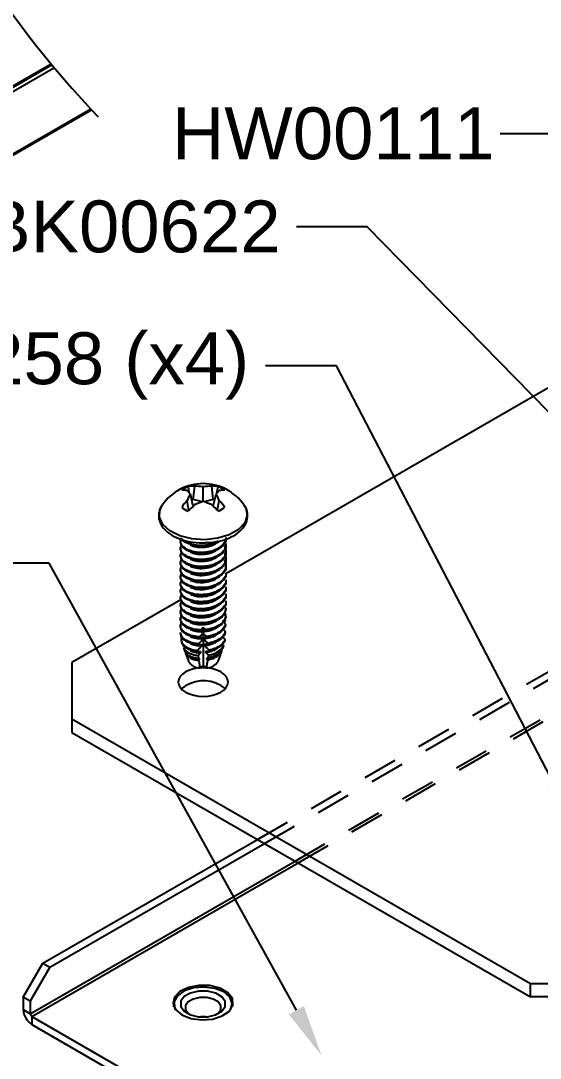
# Model space of a CAD drawing. Extents: x 0 to 16.5, y -14 to 0.
# Drawn here: x 11.058 to 12.939, y -8.873 to -5.111 of the extents above; entities that cross this region are included whole.
import ezdxf
from ezdxf import colors
from ezdxf.entities.mleader import LeaderData, LeaderLine
from ezdxf.math import Vec2, Vec3

# ---------------------------------------------------------------- set-up
doc = ezdxf.new("R2010")
doc.units = 0
doc.header["$LTSCALE"] = 0.5
doc.header["$MEASUREMENT"] = 0
doc.linetypes.add('HIDDEN', pattern=[0.375, 0.25, -0.125])
for name, color, linetype in [('Dimension', 10, 'CONTINUOUS'), ('FAB DWG', 221, 'CONTINUOUS'), ('Hardware', 242, 'CONTINUOUS'), ('Housing', 150, 'CONTINUOUS'), ('Mounting', 4, 'CONTINUOUS')]:
    doc.layers.add(name, color=color, linetype=linetype)
doc.styles.get("Standard").update_dxf_attribs({"font": 'arial.ttf'})

msp = doc.modelspace()

# ---------------------------------------------------------------- linework, layer by layer
at = {"layer": 'Dimension', "transparency": 16777216}
msp.add_open_spline([(8.7175, -0.1878), (10.8881, -1.6643), (10.7359, -2.8182), (10.5837, -3.9721), (10.6635, -4.3242), (10.6865, -4.4255), (10.7199, -4.527), (10.7635, -4.6285), (10.8821, -4.9048), (11.0757, -5.1816), (11.3375, -5.4589)], degree=3, knots=[0, 0, 0, 0, 1, 1.437478, 1.437478, 1.437478, 1.563474, 1.563474, 1.563474, 1.90636, 1.90636, 1.90636, 1.90636], dxfattribs=at)
msp.add_open_spline([(10.6278, -12.9417), (11.3923, -11.2562), (10.1305, -9.9022), (8.8686, -8.5482), (9.6332, -6.8626)], degree=3, dxfattribs=at)
at = {"layer": 'Hardware', "linetype": 'Continuous', "lineweight": 25, "transparency": 16777216}
for p, q in [((11.6823, -6.8473), (11.6876, -6.7991)), ((11.7184, -6.8544), (11.7184, -6.8007)), ((11.7546, -6.8473), (11.7493, -6.7991)), ((11.7683, -6.8239), (11.7726, -6.7996)), ((11.6821, -6.8713), (11.6719, -6.8275)), ((11.6823, -6.8473), (11.6756, -6.8434)), ((11.7613, -6.8434), (11.7546, -6.8473)), ((11.7547, -6.8713), (11.765, -6.8275)), ((11.5649, -6.8759), (11.5707, -6.8662)), ((11.6666, -6.887), (11.6603, -6.8505)), ((11.7157, -6.8553), (11.6823, -6.8473)), ((11.7546, -6.8473), (11.7212, -6.8553)), ((11.7703, -6.887), (11.7765, -6.8505)), ((11.6605, -7.0026), (11.6492, -6.9939)), ((11.6364, -6.9978), (11.6364, -7.001)), ((11.6364, -7.0234), (11.6364, -7.0265)), ((11.7341, -7.0105), (11.7443, -7.0122)), ((11.8004, -7.0138), (11.8004, -7.0106)), ((11.6364, -7.0489), (11.6364, -7.0521)), ((11.8004, -7.0393), (11.8004, -7.0361)), ((11.8004, -7.0648), (11.8004, -7.0616)), ((11.6364, -7.0744), (11.6364, -7.0776)), ((11.6364, -7.0999), (11.6364, -7.1031)), ((11.8004, -7.0903), (11.8004, -7.0871)), ((11.6364, -7.1254), (11.6364, -7.1286)), ((11.8004, -7.1159), (11.8004, -7.1127)), ((11.8004, -7.1414), (11.8004, -7.1382)), ((11.6364, -7.1509), (11.6364, -7.1541)), ((11.6364, -7.1765), (11.6364, -7.1796)), ((11.8004, -7.1669), (11.8004, -7.1637)), ((11.6364, -7.202), (11.6364, -7.2052)), ((11.8004, -7.1924), (11.8004, -7.1892)), ((11.8004, -7.2179), (11.8004, -7.2147)), ((11.6364, -7.2275), (11.6364, -7.2307)), ((11.6364, -7.253), (11.6364, -7.2562)), ((11.8004, -7.2394), (11.7991, -7.2396)), ((11.7991, -7.2396), (11.8004, -7.2412)), ((11.7999, -7.2426), (11.8004, -7.2421)), ((11.6364, -7.2785), (11.6364, -7.2817)), ((11.715, -7.2972), (11.7184, -7.2967)), ((11.7184, -7.2912), (11.7157, -7.294)), ((11.7212, -7.2937), (11.7184, -7.2912)), ((11.7184, -7.2912), (11.7184, -7.2967)), ((11.7184, -7.2967), (11.7218, -7.2969)), ((11.7977, -7.267), (11.8001, -7.2645)), ((11.6364, -7.304), (11.6364, -7.3072)), ((11.7184, -7.3116), (11.7184, -7.3215)), ((11.7184, -7.3319), (11.7184, -7.3464)), ((11.6401, -7.3626), (11.6421, -7.3684)), ((11.7184, -7.3505), (11.7184, -7.4504)), ((11.7976, -7.3588), (11.789, -7.3717)), ((11.6475, -7.3836), (11.6525, -7.3978)), ((11.6547, -7.4038), (11.665, -7.4331)), ((11.6972, -7.3948), (11.6977, -7.3984)), ((11.7359, -7.4211), (11.7373, -7.4111)), ((11.7394, -7.3964), (11.7399, -7.3933)), ((11.7399, -7.3933), (11.7399, -7.3933)), ((11.7844, -7.3974), (11.7715, -7.4339)), ((11.7829, -7.3955), (11.7844, -7.3974)), ((11.7916, -7.377), (11.788, -7.3872)), ((11.6593, -7.412), (11.6721, -7.4218)), ((11.6724, -7.4215), (11.6593, -7.412)), ((11.6721, -7.4218), (11.6724, -7.4215)), ((11.6998, -7.4125), (11.7013, -7.4231)), ((11.7013, -7.4231), (11.7044, -7.4229)), ((11.7033, -7.4292), (11.7023, -7.4303)), ((11.7023, -7.4303), (11.7062, -7.4575)), ((11.7307, -7.4575), (11.7348, -7.4289)), ((11.7322, -7.4212), (11.7359, -7.4211)), ((11.7348, -7.4289), (11.7333, -7.4274)), ((11.7062, -7.4575), (11.7184, -7.4504)), ((11.7184, -7.4504), (11.7307, -7.4575))]:
    msp.add_line(p, q, dxfattribs=at)
at = {"layer": 'Hardware', "linetype": 'Continuous', "lineweight": 25, "transparency": 16777216, "flags": 128}
for points in [[(11.8662, -6.8662), (11.8725, -6.877), (11.8778, -6.9043), (11.869, -6.9312), (11.8468, -6.9555), (11.8131, -6.9749), (11.7711, -6.9877), (11.7244, -6.9928), (11.6772, -6.9897), (11.6336, -6.9788), (11.5976, -6.9609), (11.5723, -6.9376), (11.56, -6.9111), (11.5617, -6.8837), (11.5649, -6.8759)], [(11.6535, -7.3986), (11.6552, -7.4051), (11.6593, -7.412)]]:
    msp.add_lwpolyline(points, dxfattribs=at)
at = {"layer": 'Hardware', "linetype": 'Continuous', "lineweight": 25, "transparency": 16777216}
for centre, radius, start, end in [((11.7184, -6.97), 0.1806, 35.088, 144.912), ((11.6964, -6.8826), 0.089, 111.1734, 128.8212), ((11.6776, -6.8874), 0.0889, 83.5452, 98.6296), ((11.6948, -6.9658), 0.1668, 81.8505, 92.4696), ((11.7421, -6.9658), 0.1668, 87.5304, 98.1495), ((11.7593, -6.8874), 0.0889, 81.3704, 96.4548), ((11.7404, -6.8826), 0.089, 51.1788, 68.8266), ((11.6441, -6.8904), 0.0773, 77.8855, 92.5937), ((11.5812, -6.8989), 0.1155, 38.183, 46.6966), ((11.8429, -6.9281), 0.1984, 149.535, 156.9599), ((11.8557, -6.8989), 0.1155, 133.3034, 141.817), ((11.5939, -6.9281), 0.1984, 23.0401, 30.465), ((11.7928, -6.8904), 0.0773, 87.4063, 102.1145), ((11.8314, -7.0041), 0.2299, 138.0627, 146.0598), ((11.6964, -6.8064), 0.089, 231.1788, 248.8266), ((11.9256, -7.1288), 0.3544, 132.191, 137.5116), ((11.7986, -7.1096), 0.2675, 107.4467, 114.5241), ((11.6382, -7.1096), 0.2675, 65.4759, 72.5533), ((11.5113, -7.1288), 0.3544, 42.4884, 47.809), ((11.7404, -6.8064), 0.089, 291.1734, 308.8212), ((11.6055, -7.0041), 0.2299, 33.9402, 41.9373), ((11.7294, -7.3028), 0.0911, 276.5834, 310.8704), ((11.7063, -7.4103), 0.0472, 208.9276, 269.8493), ((11.7293, -7.4079), 0.0495, 271.5526, 328.442)]:
    msp.add_arc(centre, radius, start, end, dxfattribs=at)
for major_axis, ratio, start_param, end_param in [((0.0623, 0.5129), 0.103906, 5.550319, 5.558335), ((0.0551, 0.5797), 0.104683, 5.424047, 5.432229), ((0.0623, 0.5129), 0.103906, 0.897187, 0.905246), ((-0.0623, 0.5129), 0.103906, 5.378789, 5.38669), ((0.0623, 0.5129), 0.103906, 5.42916, 5.436395), ((0.0623, 0.5129), 0.103906, 5.488209, 5.495791), ((0.0551, 0.5797), 0.104683, 5.360736, 5.368458), ((0.0623, 0.5129), 0.103906, 0.960083, 0.96771), ((-0.0623, 0.5129), 0.103906, 5.317478, 5.324971), ((0.0551, 0.5797), 0.104683, 5.243173, 5.250235), ((0.0551, 0.5797), 0.104683, 5.300658, 5.308015), ((0.0623, 0.5129), 0.103906, 1.077103, 1.084107), ((0.0623, 0.5129), 0.103906, 1.019851, 1.027134), ((0.0495, 0.4071), 0.103906, 0.931604, 0.951243), ((0.0495, 0.4071), 0.103906, 0.863326, 0.870497), ((-0.0495, 0.4071), 0.103906, 5.412877, 5.419859), ((-0.0495, 0.4071), 0.103906, 5.334093, 5.35328), ((-0.0623, 0.5129), 0.103906, 5.25905, 5.266216), ((-0.0623, 0.5129), 0.103906, 5.202957, 5.209856), ((0.0551, 0.5797), 0.104683, 5.187803, 5.194622), ((0.0495, 0.4071), 0.103906, 1.008321, 1.0268), ((-0.0495, 0.4071), 0.103906, 5.26015, 5.278251), ((0.0495, 0.4071), 0.103906, 1.080833, 1.098422), ((-0.0495, 0.4071), 0.103906, 5.189906, 5.207169)]:
    msp.add_ellipse((11.7184, -7.619), major_axis=major_axis, ratio=ratio, start_param=start_param, end_param=end_param, dxfattribs=at)
for points, knots in [([(11.6686, -6.8239), (11.6683, -6.8225), (11.6669, -6.8144), (11.6655, -6.8063), (11.6643, -6.7996)], [0, 0, 0, 0, 0.169729, 1, 1, 1, 1]), ([(11.5654, -6.8773), (11.5626, -6.8832), (11.5555, -6.898), (11.5581, -6.9238), (11.5719, -6.95), (11.5963, -6.9723), (11.63, -6.99), (11.6709, -7.0009), (11.7052, -7.0054), (11.7242, -7.0037), (11.7284, -7.0033)], [0, 0, 0, 0, 0.093745, 0.235235, 0.37313, 0.514045, 0.660746, 0.809291, 0.957571, 1, 1, 1, 1]), ([(11.7284, -7.0033), (11.7391, -7.0029), (11.7648, -7.0017), (11.8025, -6.9914), (11.8382, -6.9742), (11.8637, -6.9516), (11.8788, -6.9249), (11.8802, -6.8967), (11.8753, -6.8772), (11.8683, -6.8694), (11.8682, -6.8693)], [0, 0, 0, 0, 0.108513, 0.260972, 0.414412, 0.569308, 0.70776, 0.855419, 0.997326, 1, 1, 1, 1]), ([(11.6605, -7.0281), (11.6539, -7.0238), (11.6405, -7.015), (11.6341, -6.9993), (11.6389, -6.9898), (11.6408, -6.986)], [0, 0, 0, 0, 0.365779, 0.741182, 1, 1, 1, 1]), ([(11.6605, -7.0058), (11.6526, -7.0016), (11.6448, -6.9975), (11.6428, -6.9921), (11.6428, -6.9921)], [0, 0, 0, 0, 0.9988749, 1, 1, 1, 1]), ([(11.8004, -6.9851), (11.8004, -6.9852), (11.8025, -6.9917), (11.7952, -7.0052), (11.7782, -7.0226), (11.7505, -7.0348), (11.7185, -7.0398), (11.6859, -7.0382), (11.6688, -7.0314), (11.6605, -7.0281)], [0, 0, 0, 0, 0.001912, 0.16499, 0.333323, 0.501657, 0.664735, 0.834544, 1, 1, 1, 1]), ([(11.8004, -6.9883), (11.8004, -6.9883), (11.8025, -6.9949), (11.7952, -7.0084), (11.7782, -7.0258), (11.7505, -7.038), (11.7185, -7.043), (11.6859, -7.0414), (11.6688, -7.0346), (11.6605, -7.0313)], [0, 0, 0, 0, 0.001912, 0.16499, 0.333323, 0.501657, 0.664735, 0.834544, 1, 1, 1, 1]), ([(11.7946, -6.9922), (11.7974, -6.9984), (11.803, -7.011), (11.796, -7.0307), (11.778, -7.0481), (11.7506, -7.0603), (11.7185, -7.0654), (11.6859, -7.0637), (11.6689, -7.0569), (11.6605, -7.0536)], [0, 0, 0, 0, 0.135905, 0.27709, 0.422824, 0.568559, 0.709744, 0.856757, 1, 1, 1, 1]), ([(11.6605, -7.0536), (11.6539, -7.0493), (11.6405, -7.0405), (11.6341, -7.0248), (11.6389, -7.0154), (11.6408, -7.0115)], [0, 0, 0, 0, 0.3657785, 0.7411822, 1, 1, 1, 1]), ([(11.6605, -7.0313), (11.6536, -7.0269), (11.6398, -7.0182), (11.6376, -7.0068), (11.6365, -7.001)], [0, 0, 0, 0, 0.4963371, 1, 1, 1, 1]), ([(11.6605, -7.0568), (11.6536, -7.0525), (11.6398, -7.0437), (11.6376, -7.0323), (11.6365, -7.0265)], [0, 0, 0, 0, 0.496337, 1, 1, 1, 1]), ([(11.773, -6.9977), (11.7655, -7.0016), (11.7497, -7.0098), (11.7184, -7.0142), (11.6859, -7.0127), (11.6689, -7.0059), (11.6605, -7.0026)], [0, 0, 0, 0, 0.2278321, 0.4805168, 0.7436315, 1, 1, 1, 1]), ([(11.7764, -6.9994), (11.7679, -7.0039), (11.751, -7.0127), (11.7184, -7.0174), (11.6859, -7.0159), (11.6689, -7.0091), (11.6605, -7.0058)], [0, 0, 0, 0, 0.252496, 0.49711, 0.75182, 1, 1, 1, 1]), ([(11.8004, -7.0138), (11.8004, -7.0139), (11.8025, -7.0204), (11.7952, -7.0339), (11.7782, -7.0513), (11.7505, -7.0635), (11.7185, -7.0685), (11.6859, -7.0669), (11.6688, -7.0601), (11.6605, -7.0568)], [0, 0, 0, 0, 0.001912, 0.16499, 0.333323, 0.501657, 0.664735, 0.834544, 1, 1, 1, 1]), ([(11.7936, -7.0157), (11.7938, -7.0159), (11.8, -7.0218), (11.8018, -7.0364), (11.7964, -7.0561), (11.7779, -7.0736), (11.7506, -7.0858), (11.7185, -7.0909), (11.6859, -7.0892), (11.6689, -7.0825), (11.6605, -7.0791)], [0, 0, 0, 0, 0.003884, 0.148717, 0.287809, 0.431382, 0.574956, 0.714048, 0.858881, 1, 1, 1, 1]), ([(11.7684, -7.0029), (11.7672, -7.0043), (11.7614, -7.0104), (11.7436, -7.0174), (11.7186, -7.0219), (11.6926, -7.0209), (11.6791, -7.0157), (11.6724, -7.0132)], [0, 0, 0, 0, 0.065563, 0.301515, 0.530069, 0.768099, 1, 1, 1, 1]), ([(11.7684, -7.0285), (11.7672, -7.0298), (11.7614, -7.0359), (11.7436, -7.0429), (11.7186, -7.0474), (11.6926, -7.0464), (11.6791, -7.0413), (11.6724, -7.0387)], [0, 0, 0, 0, 0.065563, 0.301515, 0.530069, 0.768099, 1, 1, 1, 1]), ([(11.6605, -7.0791), (11.6539, -7.0748), (11.6405, -7.066), (11.6341, -7.0503), (11.6389, -7.0409), (11.6408, -7.037)], [0, 0, 0, 0, 0.3657785, 0.7411822, 1, 1, 1, 1]), ([(11.6605, -7.1046), (11.6539, -7.1003), (11.6405, -7.0915), (11.6341, -7.0758), (11.6389, -7.0664), (11.6408, -7.0625)], [0, 0, 0, 0, 0.365779, 0.741182, 1, 1, 1, 1]), ([(11.6605, -7.0823), (11.6536, -7.078), (11.6398, -7.0692), (11.6376, -7.0578), (11.6365, -7.052)], [0, 0, 0, 0, 0.4963371, 1, 1, 1, 1]), ([(11.8004, -7.0393), (11.8004, -7.0394), (11.8025, -7.0459), (11.7952, -7.0594), (11.7782, -7.0768), (11.7505, -7.089), (11.7185, -7.0941), (11.6859, -7.0924), (11.6688, -7.0856), (11.6605, -7.0823)], [0, 0, 0, 0, 0.001912, 0.16499, 0.333323, 0.501657, 0.664735, 0.834544, 1, 1, 1, 1]), ([(11.7936, -7.0413), (11.7938, -7.0414), (11.8, -7.0473), (11.8018, -7.0619), (11.7964, -7.0816), (11.7779, -7.0992), (11.7506, -7.1113), (11.7185, -7.1164), (11.6859, -7.1148), (11.6689, -7.108), (11.6605, -7.1046)], [0, 0, 0, 0, 0.003884, 0.148717, 0.287809, 0.431382, 0.574956, 0.714048, 0.858881, 1, 1, 1, 1]), ([(11.8004, -7.0648), (11.8004, -7.0649), (11.8025, -7.0714), (11.7952, -7.085), (11.7782, -7.1023), (11.7505, -7.1145), (11.7185, -7.1196), (11.6859, -7.1179), (11.6688, -7.1112), (11.6605, -7.1078)], [0, 0, 0, 0, 0.0019117, 0.1649899, 0.3333232, 0.5016566, 0.6647348, 0.8345443, 1, 1, 1, 1]), ([(11.7936, -7.0668), (11.7938, -7.0669), (11.8, -7.0728), (11.8018, -7.0874), (11.7964, -7.1071), (11.7779, -7.1247), (11.7506, -7.1368), (11.7185, -7.1419), (11.6859, -7.1403), (11.6689, -7.1335), (11.6605, -7.1301)], [0, 0, 0, 0, 0.0038841, 0.1487169, 0.2878086, 0.4313823, 0.5749561, 0.7140477, 0.8588806, 1, 1, 1, 1]), ([(11.7684, -7.054), (11.7672, -7.0553), (11.7614, -7.0614), (11.7436, -7.0684), (11.7186, -7.0729), (11.6926, -7.0719), (11.6791, -7.0668), (11.6724, -7.0642)], [0, 0, 0, 0, 0.065563, 0.301515, 0.530069, 0.768099, 1, 1, 1, 1]), ([(11.6605, -7.1301), (11.6539, -7.1258), (11.6405, -7.1171), (11.6341, -7.1014), (11.6389, -7.0919), (11.6408, -7.088)], [0, 0, 0, 0, 0.365779, 0.741182, 1, 1, 1, 1]), ([(11.6605, -7.1078), (11.6536, -7.1035), (11.6398, -7.0947), (11.6376, -7.0833), (11.6365, -7.0776)], [0, 0, 0, 0, 0.496337, 1, 1, 1, 1]), ([(11.6605, -7.1333), (11.6536, -7.129), (11.6398, -7.1203), (11.6376, -7.1088), (11.6365, -7.1031)], [0, 0, 0, 0, 0.496337, 1, 1, 1, 1]), ([(11.8004, -7.0903), (11.8004, -7.0904), (11.8025, -7.0969), (11.7952, -7.1105), (11.7782, -7.1278), (11.7505, -7.14), (11.7185, -7.1451), (11.6859, -7.1435), (11.6688, -7.1367), (11.6605, -7.1333)], [0, 0, 0, 0, 0.001912, 0.16499, 0.333323, 0.501657, 0.664735, 0.834544, 1, 1, 1, 1]), ([(11.7684, -7.0795), (11.7672, -7.0808), (11.7614, -7.0869), (11.7436, -7.0939), (11.7186, -7.0985), (11.6926, -7.0975), (11.6791, -7.0923), (11.6724, -7.0898)], [0, 0, 0, 0, 0.065563, 0.301515, 0.530069, 0.768099, 1, 1, 1, 1]), ([(11.7684, -7.105), (11.7672, -7.1063), (11.7614, -7.1124), (11.7436, -7.1195), (11.7186, -7.124), (11.6926, -7.123), (11.6791, -7.1178), (11.6724, -7.1153)], [0, 0, 0, 0, 0.065563, 0.301515, 0.530069, 0.768099, 1, 1, 1, 1]), ([(11.6605, -7.1557), (11.6539, -7.1513), (11.6405, -7.1426), (11.6341, -7.1269), (11.6389, -7.1174), (11.6408, -7.1136)], [0, 0, 0, 0, 0.365779, 0.741182, 1, 1, 1, 1]), ([(11.6605, -7.1812), (11.6539, -7.1769), (11.6405, -7.1681), (11.6341, -7.1524), (11.6389, -7.1429), (11.6408, -7.1391)], [0, 0, 0, 0, 0.365779, 0.741182, 1, 1, 1, 1]), ([(11.6605, -7.1589), (11.6536, -7.1545), (11.6398, -7.1458), (11.6376, -7.1344), (11.6365, -7.1286)], [0, 0, 0, 0, 0.496337, 1, 1, 1, 1]), ([(11.8004, -7.1127), (11.8004, -7.1127), (11.8025, -7.1193), (11.7952, -7.1328), (11.7782, -7.1502), (11.7505, -7.1624), (11.7185, -7.1674), (11.6859, -7.1658), (11.6688, -7.159), (11.6605, -7.1557)], [0, 0, 0, 0, 0.001912, 0.16499, 0.333323, 0.501657, 0.664735, 0.834544, 1, 1, 1, 1]), ([(11.8004, -7.1159), (11.8004, -7.1159), (11.8025, -7.1225), (11.7952, -7.136), (11.7782, -7.1533), (11.7505, -7.1655), (11.7185, -7.1706), (11.6859, -7.169), (11.6688, -7.1622), (11.6605, -7.1589)], [0, 0, 0, 0, 0.001912, 0.16499, 0.333323, 0.501657, 0.664735, 0.834544, 1, 1, 1, 1]), ([(11.8004, -7.1382), (11.8004, -7.1383), (11.8025, -7.1448), (11.7952, -7.1583), (11.7782, -7.1757), (11.7505, -7.1879), (11.7185, -7.1929), (11.6859, -7.1913), (11.6688, -7.1845), (11.6605, -7.1812)], [0, 0, 0, 0, 0.001912, 0.16499, 0.333323, 0.501657, 0.664735, 0.834544, 1, 1, 1, 1]), ([(11.8004, -7.1414), (11.8004, -7.1415), (11.8025, -7.148), (11.7952, -7.1615), (11.7782, -7.1789), (11.7505, -7.1911), (11.7185, -7.1961), (11.6859, -7.1945), (11.6688, -7.1877), (11.6605, -7.1844)], [0, 0, 0, 0, 0.001912, 0.16499, 0.333323, 0.501657, 0.664735, 0.834544, 1, 1, 1, 1]), ([(11.7684, -7.1305), (11.7672, -7.1319), (11.7614, -7.138), (11.7436, -7.145), (11.7186, -7.1495), (11.6926, -7.1485), (11.6791, -7.1433), (11.6724, -7.1408)], [0, 0, 0, 0, 0.065563, 0.301515, 0.530069, 0.768099, 1, 1, 1, 1]), ([(11.6605, -7.2067), (11.6539, -7.2024), (11.6405, -7.1936), (11.6341, -7.1779), (11.6389, -7.1685), (11.6408, -7.1646)], [0, 0, 0, 0, 0.365779, 0.741182, 1, 1, 1, 1]), ([(11.6605, -7.1844), (11.6536, -7.18), (11.6398, -7.1713), (11.6376, -7.1599), (11.6365, -7.1541)], [0, 0, 0, 0, 0.496337, 1, 1, 1, 1]), ([(11.6605, -7.2099), (11.6536, -7.2056), (11.6398, -7.1968), (11.6376, -7.1854), (11.6365, -7.1796)], [0, 0, 0, 0, 0.4963371, 1, 1, 1, 1]), ([(11.8004, -7.1637), (11.8004, -7.1638), (11.8025, -7.1703), (11.7952, -7.1838), (11.7782, -7.2012), (11.7505, -7.2134), (11.7185, -7.2185), (11.6859, -7.2168), (11.6688, -7.21), (11.6605, -7.2067)], [0, 0, 0, 0, 0.001912, 0.16499, 0.333323, 0.501657, 0.664735, 0.834544, 1, 1, 1, 1]), ([(11.8004, -7.1669), (11.8004, -7.167), (11.8025, -7.1735), (11.7952, -7.187), (11.7782, -7.2044), (11.7505, -7.2166), (11.7185, -7.2216), (11.6859, -7.22), (11.6688, -7.2132), (11.6605, -7.2099)], [0, 0, 0, 0, 0.001912, 0.16499, 0.333323, 0.501657, 0.664735, 0.834544, 1, 1, 1, 1]), ([(11.7684, -7.156), (11.7672, -7.1574), (11.7614, -7.1635), (11.7436, -7.1705), (11.7186, -7.175), (11.6926, -7.174), (11.6791, -7.1688), (11.6724, -7.1663)], [0, 0, 0, 0, 0.065563, 0.301515, 0.530069, 0.768099, 1, 1, 1, 1]), ([(11.7684, -7.1816), (11.7672, -7.1829), (11.7614, -7.189), (11.7436, -7.196), (11.7186, -7.2005), (11.6926, -7.1995), (11.6791, -7.1944), (11.6724, -7.1918)], [0, 0, 0, 0, 0.0655629, 0.3015148, 0.5300688, 0.7680994, 1, 1, 1, 1]), ([(11.6605, -7.2322), (11.6539, -7.2279), (11.6405, -7.2191), (11.6341, -7.2034), (11.6389, -7.194), (11.6408, -7.1901)], [0, 0, 0, 0, 0.365779, 0.741182, 1, 1, 1, 1]), ([(11.6605, -7.2577), (11.6539, -7.2534), (11.6405, -7.2446), (11.6341, -7.2289), (11.6389, -7.2195), (11.6408, -7.2156)], [0, 0, 0, 0, 0.365779, 0.741182, 1, 1, 1, 1]), ([(11.6605, -7.2354), (11.6536, -7.2311), (11.6398, -7.2223), (11.6376, -7.2109), (11.6365, -7.2052)], [0, 0, 0, 0, 0.496337, 1, 1, 1, 1]), ([(11.8004, -7.1892), (11.8004, -7.1893), (11.8025, -7.1958), (11.7952, -7.2093), (11.7782, -7.2267), (11.7505, -7.2389), (11.7185, -7.244), (11.6859, -7.2423), (11.6688, -7.2356), (11.6605, -7.2322)], [0, 0, 0, 0, 0.001912, 0.16499, 0.333323, 0.501657, 0.664735, 0.834544, 1, 1, 1, 1]), ([(11.8004, -7.1924), (11.8004, -7.1925), (11.8025, -7.199), (11.7952, -7.2125), (11.7782, -7.2299), (11.7505, -7.2421), (11.7185, -7.2472), (11.6859, -7.2455), (11.6688, -7.2387), (11.6605, -7.2354)], [0, 0, 0, 0, 0.001912, 0.16499, 0.333323, 0.501657, 0.664735, 0.834544, 1, 1, 1, 1]), ([(11.8004, -7.2147), (11.8004, -7.2148), (11.8025, -7.2213), (11.7952, -7.2349), (11.7782, -7.2522), (11.7505, -7.2644), (11.7185, -7.2695), (11.6859, -7.2679), (11.6688, -7.2611), (11.6605, -7.2577)], [0, 0, 0, 0, 0.001912, 0.16499, 0.333323, 0.501657, 0.664735, 0.834544, 1, 1, 1, 1]), ([(11.8004, -7.2179), (11.8004, -7.218), (11.8025, -7.2245), (11.7952, -7.2381), (11.7782, -7.2554), (11.7505, -7.2676), (11.7185, -7.2727), (11.6859, -7.271), (11.6688, -7.2643), (11.6605, -7.2609)], [0, 0, 0, 0, 0.001912, 0.16499, 0.333323, 0.501657, 0.664735, 0.834544, 1, 1, 1, 1]), ([(11.7684, -7.2071), (11.7672, -7.2084), (11.7614, -7.2145), (11.7436, -7.2215), (11.7186, -7.226), (11.6926, -7.225), (11.6791, -7.2199), (11.6724, -7.2173)], [0, 0, 0, 0, 0.065563, 0.301515, 0.530069, 0.768099, 1, 1, 1, 1]), ([(11.6605, -7.2832), (11.6539, -7.2789), (11.6405, -7.2702), (11.6341, -7.2545), (11.6389, -7.245), (11.6408, -7.2412)], [0, 0, 0, 0, 0.365779, 0.741182, 1, 1, 1, 1]), ([(11.6605, -7.2609), (11.6536, -7.2566), (11.6398, -7.2478), (11.6376, -7.2364), (11.6365, -7.2307)], [0, 0, 0, 0, 0.496337, 1, 1, 1, 1]), ([(11.6605, -7.2864), (11.6536, -7.2821), (11.6398, -7.2734), (11.6376, -7.2619), (11.6365, -7.2562)], [0, 0, 0, 0, 0.496337, 1, 1, 1, 1]), ([(11.7684, -7.2326), (11.7672, -7.2339), (11.7614, -7.24), (11.7436, -7.247), (11.7186, -7.2516), (11.6926, -7.2506), (11.6791, -7.2454), (11.6724, -7.2429)], [0, 0, 0, 0, 0.0655629, 0.3015148, 0.5300688, 0.7680994, 1, 1, 1, 1]), ([(11.7684, -7.2581), (11.7672, -7.2594), (11.7614, -7.2655), (11.7436, -7.2726), (11.7186, -7.2771), (11.6926, -7.2761), (11.6791, -7.2709), (11.6724, -7.2684)], [0, 0, 0, 0, 0.0655629, 0.3015148, 0.5300688, 0.7680994, 1, 1, 1, 1]), ([(11.8004, -7.2412), (11.7991, -7.2476), (11.7964, -7.2607), (11.7779, -7.2775), (11.7517, -7.2898), (11.7312, -7.2924), (11.7212, -7.2937)], [0, 0, 0, 0, 0.248345, 0.505013, 0.756755, 1, 1, 1, 1]), ([(11.8004, -7.2448), (11.799, -7.2511), (11.7962, -7.264), (11.7778, -7.2807), (11.752, -7.2929), (11.7318, -7.2956), (11.7218, -7.2969)], [0, 0, 0, 0, 0.248233, 0.504975, 0.756819, 1, 1, 1, 1]), ([(11.6605, -7.3088), (11.6539, -7.3044), (11.6405, -7.2957), (11.6341, -7.2799), (11.6389, -7.2704), (11.6409, -7.2665)], [0, 0, 0, 0, 0.364158, 0.737899, 1, 1, 1, 1]), ([(11.6605, -7.3343), (11.6539, -7.33), (11.6405, -7.3212), (11.6341, -7.3053), (11.639, -7.2957), (11.641, -7.2917)], [0, 0, 0, 0, 0.36198, 0.733484, 1, 1, 1, 1]), ([(11.6605, -7.312), (11.6536, -7.3076), (11.6398, -7.2989), (11.6376, -7.2875), (11.6365, -7.2817)], [0, 0, 0, 0, 0.496337, 1, 1, 1, 1]), ([(11.7157, -7.294), (11.7052, -7.2937), (11.6845, -7.2932), (11.6684, -7.2865), (11.6605, -7.2832)], [0, 0, 0, 0, 0.507094, 1, 1, 1, 1]), ([(11.715, -7.2972), (11.7046, -7.2969), (11.6842, -7.2963), (11.6683, -7.2897), (11.6605, -7.2864)], [0, 0, 0, 0, 0.507208, 1, 1, 1, 1]), ([(11.7683, -7.2837), (11.7671, -7.285), (11.7614, -7.2911), (11.7436, -7.2981), (11.7186, -7.3026), (11.6926, -7.3016), (11.6791, -7.2964), (11.6724, -7.2939)], [0, 0, 0, 0, 0.0636845, 0.3001107, 0.5291241, 0.7676333, 1, 1, 1, 1]), ([(11.8002, -7.2699), (11.7985, -7.2758), (11.795, -7.2876), (11.7776, -7.3029), (11.754, -7.3144), (11.7353, -7.3174), (11.7262, -7.3188)], [0, 0, 0, 0, 0.247583, 0.504745, 0.75717, 1, 1, 1, 1]), ([(11.8001, -7.2735), (11.7984, -7.2793), (11.7948, -7.291), (11.7776, -7.3061), (11.7542, -7.3175), (11.7358, -7.3205), (11.7268, -7.3219)], [0, 0, 0, 0, 0.24751, 0.504717, 0.757205, 1, 1, 1, 1]), ([(11.7893, -7.286), (11.7895, -7.2863), (11.7913, -7.2884), (11.7948, -7.2926), (11.798, -7.2966), (11.7996, -7.2985)], [0, 0, 0, 0, 0.0618727, 0.5308771, 1, 1, 1, 1]), ([(11.7942, -7.2628), (11.7943, -7.263), (11.7963, -7.2653), (11.7983, -7.2677), (11.8002, -7.2699)], [0, 0, 0, 0, 0.072061, 1, 1, 1, 1]), ([(11.7945, -7.2923), (11.7949, -7.292), (11.7966, -7.2902), (11.7982, -7.2884), (11.7996, -7.2869)], [0, 0, 0, 0, 0.2050042, 1, 1, 1, 1]), ([(11.6605, -7.3375), (11.6536, -7.3331), (11.6398, -7.3244), (11.6376, -7.313), (11.6365, -7.3072)], [0, 0, 0, 0, 0.496337, 1, 1, 1, 1]), ([(11.6605, -7.3598), (11.6536, -7.3555), (11.6398, -7.3467), (11.6376, -7.3353), (11.6365, -7.3295)], [0, 0, 0, 0, 0.496337, 1, 1, 1, 1]), ([(11.6605, -7.363), (11.6536, -7.3587), (11.6398, -7.3499), (11.6376, -7.3385), (11.6365, -7.3327)], [0, 0, 0, 0, 0.496337, 1, 1, 1, 1]), ([(11.7105, -7.3196), (11.701, -7.319), (11.6823, -7.318), (11.6676, -7.3118), (11.6605, -7.3088)], [0, 0, 0, 0, 0.5078746, 1, 1, 1, 1]), ([(11.7099, -7.3228), (11.7005, -7.3222), (11.682, -7.3211), (11.6676, -7.315), (11.6605, -7.312)], [0, 0, 0, 0, 0.507952, 1, 1, 1, 1]), ([(11.7057, -7.345), (11.6971, -7.3442), (11.6802, -7.3428), (11.667, -7.3371), (11.6605, -7.3343)], [0, 0, 0, 0, 0.508384, 1, 1, 1, 1]), ([(11.7681, -7.3095), (11.7669, -7.3107), (11.7613, -7.3167), (11.7436, -7.3236), (11.7186, -7.3281), (11.6926, -7.3271), (11.6791, -7.322), (11.6724, -7.3194)], [0, 0, 0, 0, 0.060282, 0.297567, 0.527413, 0.766789, 1, 1, 1, 1]), ([(11.7184, -7.3319), (11.7177, -7.3327), (11.7152, -7.3352), (11.7109, -7.3395), (11.7074, -7.3432), (11.7057, -7.345)], [0, 0, 0, 0, 0.171947, 0.5859227, 1, 1, 1, 1]), ([(11.7099, -7.3228), (11.7121, -7.3225), (11.715, -7.3221), (11.7178, -7.3216), (11.7184, -7.3215)], [0, 0, 0, 0, 0.794285, 1, 1, 1, 1]), ([(11.7184, -7.3116), (11.7178, -7.3122), (11.7151, -7.3149), (11.7125, -7.3176), (11.7105, -7.3196)], [0, 0, 0, 0, 0.2455006, 1, 1, 1, 1]), ([(11.7262, -7.3188), (11.7237, -7.3164), (11.7211, -7.314), (11.7185, -7.3116), (11.7184, -7.3116)], [0, 0, 0, 0, 0.974545, 1, 1, 1, 1]), ([(11.7184, -7.3215), (11.7185, -7.3215), (11.7199, -7.3216), (11.7227, -7.3218), (11.7254, -7.3219), (11.7268, -7.3219)], [0, 0, 0, 0, 0.003729, 0.501835, 1, 1, 1, 1]), ([(11.731, -7.3437), (11.7285, -7.3413), (11.7243, -7.3373), (11.7201, -7.3334), (11.7184, -7.3319)], [0, 0, 0, 0, 0.601653, 1, 1, 1, 1]), ([(11.7678, -7.3352), (11.7668, -7.3363), (11.7612, -7.3422), (11.7437, -7.3493), (11.7271, -7.3516), (11.7189, -7.3527)], [0, 0, 0, 0, 0.1081783, 0.561243, 1, 1, 1, 1]), ([(11.7996, -7.2985), (11.7976, -7.3038), (11.7935, -7.3145), (11.7775, -7.3284), (11.7561, -7.339), (11.7392, -7.3422), (11.731, -7.3437)], [0, 0, 0, 0, 0.247155, 0.504541, 0.757316, 1, 1, 1, 1]), ([(11.7995, -7.3021), (11.7975, -7.3073), (11.7934, -7.3179), (11.7774, -7.3315), (11.7563, -7.342), (11.7397, -7.3453), (11.7316, -7.3469)], [0, 0, 0, 0, 0.247128, 0.504519, 0.757312, 1, 1, 1, 1]), ([(11.7988, -7.327), (11.7966, -7.3317), (11.7921, -7.3414), (11.7773, -7.3538), (11.7581, -7.3636), (11.7429, -7.3669), (11.7355, -7.3686)], [0, 0, 0, 0, 0.247134, 0.504387, 0.757107, 1, 1, 1, 1]), ([(11.7987, -7.3305), (11.7965, -7.3352), (11.792, -7.3447), (11.7773, -7.357), (11.7583, -7.3667), (11.7434, -7.37), (11.7361, -7.3717)], [0, 0, 0, 0, 0.247165, 0.504371, 0.75705, 1, 1, 1, 1]), ([(11.7914, -7.3178), (11.7924, -7.319), (11.7949, -7.3221), (11.7974, -7.3252), (11.7988, -7.327)], [0, 0, 0, 0, 0.416052, 1, 1, 1, 1]), ([(11.6412, -7.3453), (11.6407, -7.346), (11.6371, -7.3512), (11.6388, -7.3619), (11.6463, -7.3747), (11.6567, -7.3813), (11.6614, -7.3842)], [0, 0, 0, 0, 0.054839, 0.390036, 0.729112, 1, 1, 1, 1]), ([(11.6626, -7.3887), (11.6579, -7.3858), (11.648, -7.3799), (11.6443, -7.3722), (11.6425, -7.3683)], [0, 0, 0, 0, 0.482079, 1, 1, 1, 1]), ([(11.7051, -7.3482), (11.6966, -7.3474), (11.6799, -7.3459), (11.6669, -7.3402), (11.6605, -7.3375)], [0, 0, 0, 0, 0.50843, 1, 1, 1, 1]), ([(11.701, -7.3703), (11.6934, -7.3694), (11.6782, -7.3676), (11.6663, -7.3624), (11.6605, -7.3598)], [0, 0, 0, 0, 0.50866, 1, 1, 1, 1]), ([(11.7005, -7.3734), (11.6929, -7.3725), (11.678, -7.3707), (11.6662, -7.3655), (11.6605, -7.363)], [0, 0, 0, 0, 0.508679, 1, 1, 1, 1]), ([(11.718, -7.3527), (11.7093, -7.3527), (11.6923, -7.3528), (11.679, -7.3475), (11.6724, -7.3449)], [0, 0, 0, 0, 0.506717, 1, 1, 1, 1]), ([(11.7127, -7.3784), (11.7051, -7.3781), (11.69, -7.3776), (11.6782, -7.3728), (11.6724, -7.3704)], [0, 0, 0, 0, 0.507815, 1, 1, 1, 1]), ([(11.7005, -7.3734), (11.7016, -7.3733), (11.7043, -7.3731), (11.7088, -7.3727), (11.7123, -7.3723), (11.714, -7.372)], [0, 0, 0, 0, 0.246446, 0.623126, 1, 1, 1, 1]), ([(11.718, -7.3527), (11.7155, -7.3552), (11.7114, -7.3594), (11.7058, -7.3652), (11.7026, -7.3686), (11.701, -7.3703)], [0, 0, 0, 0, 0.434884, 0.717424, 1, 1, 1, 1]), ([(11.7051, -7.3482), (11.7062, -7.3481), (11.7086, -7.3478), (11.713, -7.3473), (11.7163, -7.3468), (11.7184, -7.3464)], [0, 0, 0, 0, 0.266508, 0.533018, 1, 1, 1, 1]), ([(11.7184, -7.3464), (11.7205, -7.3465), (11.7237, -7.3467), (11.7281, -7.3468), (11.7304, -7.3468), (11.7316, -7.3469)], [0, 0, 0, 0, 0.46649, 0.733239, 1, 1, 1, 1]), ([(11.7355, -7.3686), (11.7342, -7.3672), (11.7314, -7.3645), (11.7259, -7.3591), (11.7217, -7.3553), (11.7189, -7.3527)], [0, 0, 0, 0, 0.249776, 0.499556, 1, 1, 1, 1]), ([(11.7228, -7.3715), (11.725, -7.3715), (11.7284, -7.3716), (11.7328, -7.3717), (11.735, -7.3717), (11.7361, -7.3717)], [0, 0, 0, 0, 0.499961, 0.749977, 1, 1, 1, 1]), ([(11.7678, -7.3609), (11.7668, -7.362), (11.7615, -7.3673), (11.7461, -7.3739), (11.7313, -7.3765), (11.724, -7.3777)], [0, 0, 0, 0, 0.115634, 0.566304, 1, 1, 1, 1]), ([(11.789, -7.3717), (11.7834, -7.3765), (11.7722, -7.3861), (11.7532, -7.3933), (11.7419, -7.3958), (11.7394, -7.3964)], [0, 0, 0, 0, 0.438042, 0.8761, 1, 1, 1, 1]), ([(11.7978, -7.3553), (11.7955, -7.3595), (11.7907, -7.3681), (11.7771, -7.3792), (11.76, -7.3882), (11.7465, -7.3916), (11.7399, -7.3933)], [0, 0, 0, 0, 0.247631, 0.504277, 0.756424, 1, 1, 1, 1]), ([(11.788, -7.3724), (11.7884, -7.373), (11.7896, -7.3745), (11.7908, -7.376), (11.7916, -7.377)], [0, 0, 0, 0, 0.3486372, 1, 1, 1, 1]), ([(11.7897, -7.3451), (11.79, -7.3454), (11.7915, -7.3473), (11.7942, -7.3507), (11.7966, -7.3537), (11.7978, -7.3553)], [0, 0, 0, 0, 0.107315, 0.553645, 1, 1, 1, 1]), ([(11.6477, -7.3836), (11.6477, -7.3838), (11.6479, -7.3882), (11.6545, -7.3953), (11.6632, -7.4008), (11.6667, -7.403)], [0, 0, 0, 0, 0.021827, 0.597985, 1, 1, 1, 1]), ([(11.6701, -7.4149), (11.6654, -7.4121), (11.6568, -7.407), (11.6543, -7.4004), (11.6531, -7.3975)], [0, 0, 0, 0, 0.55882, 1, 1, 1, 1]), ([(11.6614, -7.3842), (11.6684, -7.3873), (11.6791, -7.3921), (11.6925, -7.3941), (11.6972, -7.3948)], [0, 0, 0, 0, 0.649225, 1, 1, 1, 1]), ([(11.6977, -7.3984), (11.6962, -7.3983), (11.6862, -7.3971), (11.6738, -7.394), (11.665, -7.3898), (11.6626, -7.3887)], [0, 0, 0, 0, 0.115809, 0.765213, 1, 1, 1, 1]), ([(11.6667, -7.403), (11.6723, -7.4055), (11.6821, -7.4099), (11.6944, -7.4117), (11.6998, -7.4125)], [0, 0, 0, 0, 0.56887, 1, 1, 1, 1]), ([(11.7078, -7.4039), (11.7011, -7.4034), (11.6879, -7.4024), (11.6775, -7.3981), (11.6724, -7.396)], [0, 0, 0, 0, 0.508466, 1, 1, 1, 1]), ([(11.7127, -7.3784), (11.71, -7.3812), (11.706, -7.3854), (11.7008, -7.3909), (11.6984, -7.3936), (11.6972, -7.3948)], [0, 0, 0, 0, 0.51844, 0.777745, 1, 1, 1, 1]), ([(11.6977, -7.3984), (11.6983, -7.3984), (11.6999, -7.3983), (11.7037, -7.3981), (11.7069, -7.3978), (11.709, -7.3976)], [0, 0, 0, 0, 0.14554, 0.437363, 1, 1, 1, 1]), ([(11.7078, -7.4039), (11.7062, -7.4057), (11.7035, -7.4085), (11.7008, -7.4114), (11.6998, -7.4125)], [0, 0, 0, 0, 0.609568, 1, 1, 1, 1]), ([(11.7399, -7.3933), (11.7386, -7.392), (11.7359, -7.3893), (11.7307, -7.3841), (11.7267, -7.3803), (11.724, -7.3777)], [0, 0, 0, 0, 0.249848, 0.499699, 1, 1, 1, 1]), ([(11.7276, -7.3964), (11.7298, -7.3964), (11.733, -7.3964), (11.7369, -7.3964), (11.7387, -7.3964), (11.7394, -7.3964)], [0, 0, 0, 0, 0.541105, 0.811676, 1, 1, 1, 1]), ([(11.7679, -7.3864), (11.7668, -7.3875), (11.7619, -7.3923), (11.7482, -7.3985), (11.7352, -7.4013), (11.7288, -7.4026)], [0, 0, 0, 0, 0.127869, 0.572865, 1, 1, 1, 1]), ([(11.7373, -7.4111), (11.7361, -7.4098), (11.7333, -7.407), (11.7304, -7.4042), (11.7288, -7.4026)], [0, 0, 0, 0, 0.429588, 1, 1, 1, 1]), ([(11.7795, -7.3985), (11.7784, -7.4008), (11.7753, -7.4069), (11.765, -7.4153), (11.7505, -7.4231), (11.7389, -7.426), (11.7333, -7.4274)], [0, 0, 0, 0, 0.167832, 0.452929, 0.73173, 1, 1, 1, 1]), ([(11.7348, -7.4289), (11.7414, -7.4272), (11.7553, -7.4238), (11.7722, -7.4139), (11.7811, -7.4044), (11.7838, -7.3986), (11.7844, -7.3974)], [0, 0, 0, 0, 0.2892147, 0.6028235, 0.9172916, 1, 1, 1, 1]), ([(11.788, -7.3872), (11.7865, -7.39), (11.7824, -7.3976), (11.7697, -7.4087), (11.7524, -7.4172), (11.7403, -7.4201), (11.7359, -7.4211)], [0, 0, 0, 0, 0.17859, 0.499536, 0.816877, 1, 1, 1, 1]), ([(11.7373, -7.4111), (11.7437, -7.4096), (11.758, -7.4061), (11.7765, -7.3961), (11.7873, -7.3854), (11.7907, -7.3787), (11.7916, -7.377)], [0, 0, 0, 0, 0.252713, 0.571095, 0.890838, 1, 1, 1, 1]), ([(11.7013, -7.4231), (11.6942, -7.4221), (11.6826, -7.4205), (11.6737, -7.4165), (11.6701, -7.4149)], [0, 0, 0, 0, 0.608092, 1, 1, 1, 1]), ([(11.6721, -7.4218), (11.6778, -7.4243), (11.6868, -7.4282), (11.6981, -7.4297), (11.7023, -7.4303)], [0, 0, 0, 0, 0.6251293, 1, 1, 1, 1]), ([(11.7033, -7.4292), (11.6974, -7.4285), (11.686, -7.4272), (11.6769, -7.4234), (11.6724, -7.4215)], [0, 0, 0, 0, 0.508748, 1, 1, 1, 1])]:
    msp.add_open_spline(points, degree=3, knots=knots, dxfattribs=at)
at = {"layer": 'Housing', "linetype": 'Continuous', "lineweight": 25, "transparency": 16777216}
for p, q in [((11.1682, -5.2682), (8.8352, -6.6151)), ((11.1705, -5.271), (8.8387, -6.6171)), ((11.1797, -5.282), (8.8458, -6.6293)), ((8.8437, -6.8593), (11.3137, -5.4334)), ((11.3116, -5.4312), (8.8458, -6.8547))]:
    msp.add_line(p, q, dxfattribs=at)
at = {"layer": 'Mounting', "linetype": 'Continuous', "lineweight": 25, "transparency": 16777216}
for p, q in [((13.2922, -6.2551), (11.8005, -7.1163)), ((11.6376, -7.2103), (11.2426, -7.4383)), ((11.2426, -7.4383), (11.2426, -7.6424)), ((11.2426, -7.6424), (12.9043, -8.6017)), ((11.2426, -7.6424), (11.2426, -7.6912)), ((11.2426, -7.6912), (12.9043, -8.6505)), ((11.1375, -8.5285), (11.9153, -8.0795)), ((11.1629, -8.5432), (11.9406, -8.0942)), ((11.0922, -8.7115), (12.051, -8.1579)), ((11.0978, -8.7213), (12.0624, -8.1645)), ((11.0668, -8.651), (11.1375, -8.5285)), ((11.1375, -8.5285), (11.1629, -8.5432)), ((11.1629, -8.5432), (11.0922, -8.6657)), ((12.9043, -8.6017), (13.2579, -8.6017)), ((12.9043, -8.6505), (12.9043, -8.6017)), ((11.0922, -8.6657), (11.0668, -8.651)), ((11.0668, -8.651), (11.0668, -8.6968)), ((13.2579, -8.6505), (12.9043, -8.6505)), ((11.0922, -8.6657), (11.0922, -8.7115)), ((11.612, -8.6759), (11.612, -8.6815)), ((11.824, -8.6815), (11.8237, -8.6866)), ((11.824, -8.6815), (11.824, -8.6759)), ((11.0668, -8.6968), (11.0922, -8.7115)), ((11.0978, -8.7213), (13.0482, -9.8472)), ((11.0978, -8.7213), (11.0978, -8.7506)), ((11.7276, -8.7229), (11.7084, -8.7229)), ((11.0978, -8.7506), (13.0482, -9.8765))]:
    msp.add_line(p, q, dxfattribs=at)
at = {"layer": 'Mounting', "linetype": 'HIDDEN', "lineweight": 25, "transparency": 16777216}
for p, q in [((11.9153, -8.0795), (13.8245, -6.9774)), ((11.9406, -8.0942), (13.8499, -6.992)), ((12.051, -8.1579), (13.9206, -7.0786)), ((12.0624, -8.1645), (13.9263, -7.0884))]:
    msp.add_line(p, q, dxfattribs=at)
at = {"layer": 'Mounting', "linetype": 'Continuous', "lineweight": 25, "transparency": 16777216, "flags": 128}
for points in [[(11.7821, -7.4721), (11.7684, -7.4657), (11.7529, -7.4609), (11.736, -7.4579), (11.7184, -7.4569), (11.7009, -7.4579), (11.684, -7.4609), (11.6684, -7.4657), (11.6548, -7.4721), (11.6436, -7.48), (11.6353, -7.489), (11.6302, -7.4987), (11.6284, -7.5089), (11.6302, -7.519), (11.6353, -7.5288), (11.6436, -7.5377), (11.6548, -7.5456), (11.6684, -7.5521), (11.684, -7.5569), (11.7009, -7.5598), (11.7184, -7.5608), (11.736, -7.5598), (11.7529, -7.5569), (11.7684, -7.5521), (11.7821, -7.5456), (11.7933, -7.5377), (11.8016, -7.5288), (11.8067, -7.519), (11.8084, -7.5089), (11.8067, -7.4987), (11.8016, -7.489), (11.7933, -7.48), (11.7821, -7.4721)], [(11.7979, -7.5333), (11.7933, -7.5288), (11.7821, -7.521)], [(11.6409, -8.7156), (11.674, -8.7286), (11.713, -8.7339), (11.7526, -8.7307), (11.7876, -8.7195), (11.8132, -8.7017), (11.826, -8.6798), (11.8241, -8.6567), (11.8079, -8.6355), (11.7796, -8.6192), (11.743, -8.6098), (11.703, -8.6088), (11.665, -8.6161), (11.6342, -8.6309), (11.6147, -8.6511), (11.6091, -8.674), (11.6183, -8.6965), (11.6409, -8.7156)], [(11.8182, -8.6958), (11.8187, -8.6951), (11.8239, -8.6728), (11.8148, -8.6509), (11.7926, -8.6324), (11.7604, -8.6198), (11.7224, -8.6148), (11.6838, -8.618), (11.6499, -8.629), (11.6252, -8.6464), (11.613, -8.6677), (11.6149, -8.6902), (11.6178, -8.6958)], [(11.672, -8.7151), (11.7015, -8.7223), (11.7335, -8.7224), (11.7631, -8.7154), (11.7859, -8.7025), (11.7983, -8.6854), (11.7985, -8.667), (11.7865, -8.6499), (11.764, -8.6367), (11.7345, -8.6295), (11.7026, -8.6294), (11.6729, -8.6364), (11.6501, -8.6493), (11.6377, -8.6663), (11.6375, -8.6848), (11.6495, -8.7019), (11.672, -8.7151)], [(11.7693, -8.7128), (11.7719, -8.7108), (11.7818, -8.6973), (11.7819, -8.6826), (11.7724, -8.669), (11.7545, -8.6586), (11.7311, -8.6529), (11.7057, -8.6528), (11.6822, -8.6583), (11.6641, -8.6686), (11.6542, -8.6821), (11.6541, -8.6968), (11.6636, -8.7104), (11.6667, -8.7128)], [(11.6124, -8.6866), (11.6121, -8.6847), (11.612, -8.6815)]]:
    msp.add_lwpolyline(points, dxfattribs=at)
at = {"layer": 'Mounting', "linetype": 'Continuous', "lineweight": 25, "transparency": 16777216}
for centre, radius, start, end in [((11.7195, -7.6312), 0.1268, 60.4271, 129.4184), ((11.1342, -8.6937), 0.0675, 182.6055, 237.3945), ((11.1045, -8.7109), 0.0123, 182.6055, 237.3945)]:
    msp.add_arc(centre, radius, start, end, dxfattribs=at)

# ---------------------------------------------------------------- leaders
at = {"layer": 'FAB DWG', "transparency": 16777216}
ml = msp.add_multileader_mtext('Standard', dxfattribs=at)
ml.set_content('HW00111', color=256)
ml.set_leader_properties()
ml.build(insert=Vec2(0, 0))
ml.multileader.update_dxf_attribs({"dogleg_length": 0.2056, "arrow_head_size": 0.188})
ctx = ml.context
ctx.base_point, ctx.char_height, ctx.arrow_head_size, ctx.landing_gap_size, ctx.plane_origin = Vec3(11.5153, -5.5207), 0.188, 0.188, 0.09, Vec3(13.0184, -5.7511)
notes = []
notes.append((ctx, [(1, (1, 1, 0), (13.0509, -5.5207), (-1, 0), 0.257, [(0, [(13.3728, -5.8684)], 0, [])])]))
ctx.mtext.insert, ctx.mtext.width, ctx.mtext.defined_height, ctx.mtext.flow_direction = Vec3(11.6053, -5.4251), 2.307685, 0.426, 5
ml = msp.add_multileader_mtext('Standard', dxfattribs=at)
ml.set_content('BK00622', color=256)
ml.set_leader_properties()
ml.build(insert=Vec2(0, 0))
ml.multileader.update_dxf_attribs({"dogleg_length": 0.2056, "arrow_head_size": 0.188})
ctx = ml.context
ctx.base_point, ctx.char_height, ctx.arrow_head_size, ctx.landing_gap_size, ctx.plane_origin = Vec3(10.8283, -5.8583), 0.188, 0.188, 0.09, Vec3(13.1658, -6.4295)
notes.append((ctx, [(1, (1, 1, 0), (12.3128, -5.8583), (-1, 0), 0.257, [(0, [(13.2512, -6.8176)], 0, [])])]))
ctx.mtext.insert, ctx.mtext.width, ctx.mtext.defined_height, ctx.mtext.flow_direction = Vec3(10.9183, -5.7627), 2.307685, 0.426, 5
ml = msp.add_multileader_mtext('Standard', dxfattribs=at)
ml.set_content('HW83258 (x4)', color=256)
ml.set_leader_properties()
ml.build(insert=Vec2(0, 0))
ml.multileader.update_dxf_attribs({"dogleg_length": 0.2056, "arrow_head_size": 0.188})
ctx = ml.context
ctx.base_point, ctx.char_height, ctx.arrow_head_size, ctx.landing_gap_size, ctx.plane_origin = Vec3(10.102, -6.3625), 0.188, 0.188, 0.09, Vec3(12.3708, -9.8214)
notes.append((ctx, [(1, (1, 1, 0), (12.2016, -6.3625), (-1, 0), 0.257, [(0, [(13.0781, -8.0503)], 0, [])])]))
ctx.mtext.insert, ctx.mtext.width, ctx.mtext.defined_height, ctx.mtext.flow_direction = Vec3(10.192, -6.2409), 2.307685, 0.426, 5
ml = msp.add_multileader_mtext('Standard', dxfattribs=at)
ml.set_content('BK00621', color=256)
ml.set_leader_properties()
ml.build(insert=Vec2(0, 0))
ml.multileader.update_dxf_attribs({"dogleg_length": 0.2056, "arrow_head_size": 0.188})
ctx = ml.context
ctx.base_point, ctx.char_height, ctx.arrow_head_size, ctx.landing_gap_size, ctx.plane_origin = Vec3(9.7105, -7.0778), 0.188, 0.188, 0.09, Vec3(13.1658, -6.8532)
notes.append((ctx, [(1, (1, 1, 0), (11.1607, -7.0778), (-1, 0), 0.257, [(0, [(12.147, -8.8635)], 0, [])])]))
ctx.mtext.insert, ctx.mtext.width, ctx.mtext.defined_height, ctx.mtext.flow_direction = Vec3(9.8005, -6.9822), 2.307685, 0.426, 5
for ctx, leaders in notes:
    for number, flags, end, landing, length, lines in leaders:
        leader = LeaderData()
        leader.index, (leader.has_last_leader_line, leader.has_dogleg_vector, leader.attachment_direction) = number, flags
        leader.last_leader_point, leader.dogleg_vector, leader.dogleg_length = Vec3(end), Vec3(landing), length
        for number, points, colour, breaks in lines:
            line = LeaderLine()
            line.index, line.vertices, line.color, line.breaks = number, Vec3.list(points), colors.encode_raw_color(colour), breaks
            leader.lines.append(line)
        ctx.leaders.append(leader)

doc.saveas('drawing.dxf')
